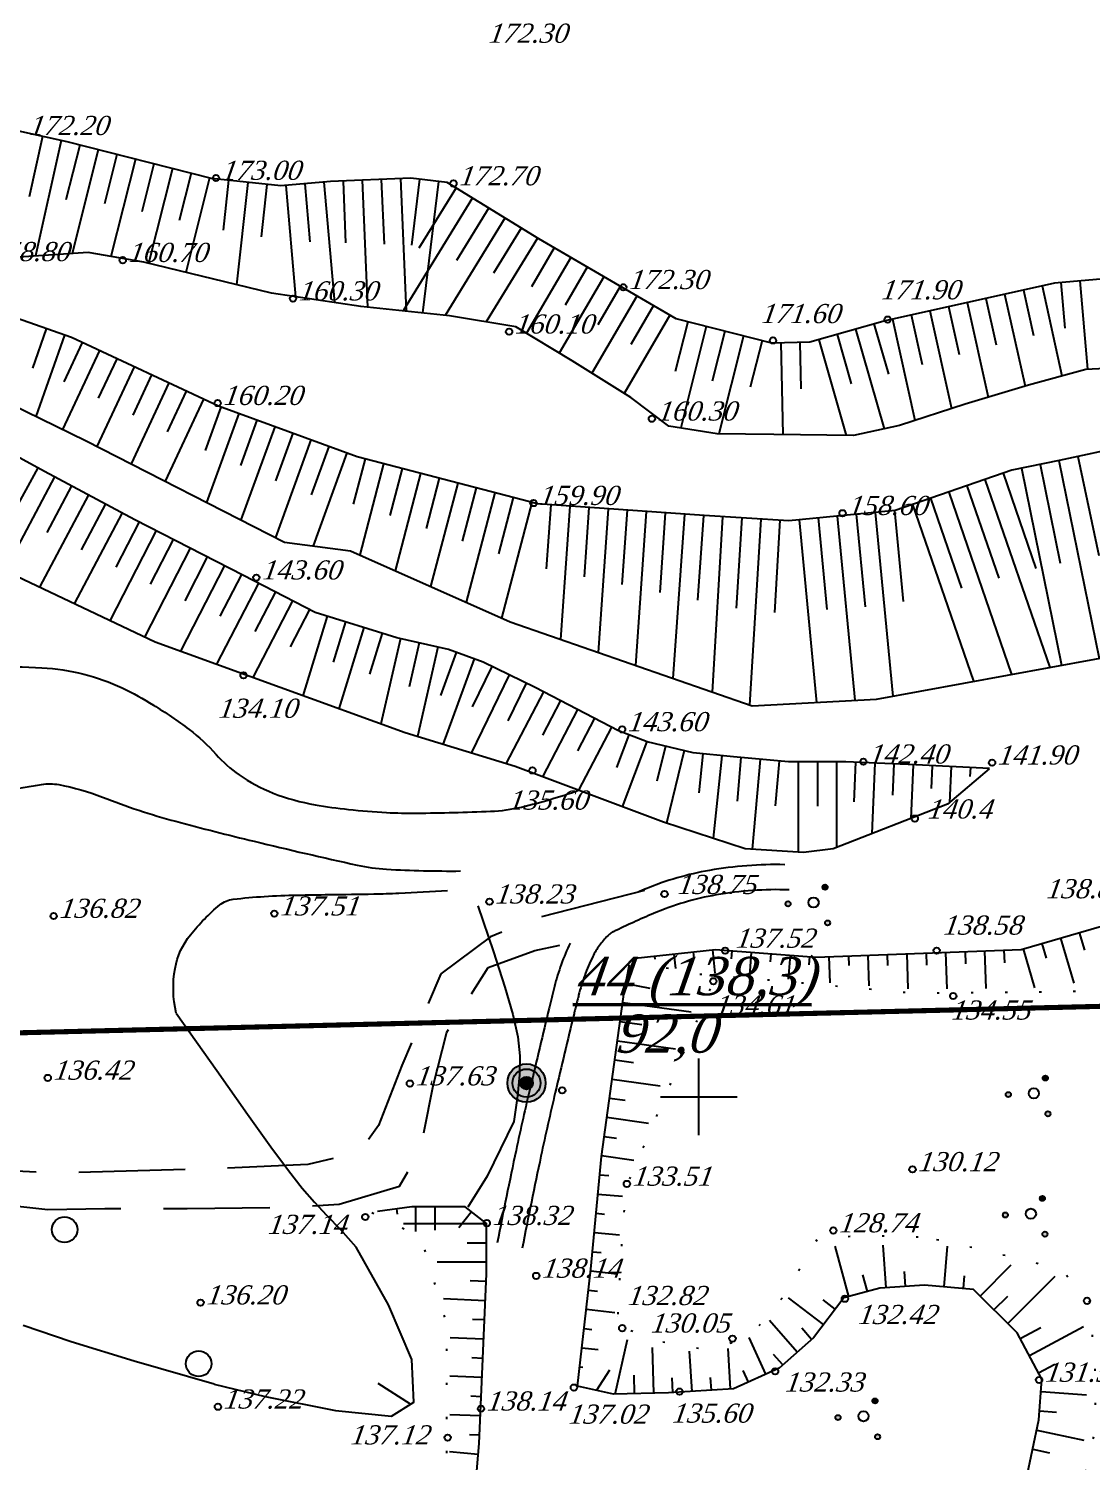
# Model space of a CAD drawing. Header units: millimetres. Extents: x 1400 to 7029, y -1119 to 1612.
# Drawn here: x 2979.1 to 3029.1, y 1395.7 to 1463 of the extents above; entities that cross this region are included whole.
import ezdxf

# ---------------------------------------------------------------- set-up
doc = ezdxf.new("R2010")
doc.units = ezdxf.units.MM
for name, pattern in [('ADOT1', [1.6, 0.1, -1.5]), ('AHIDDEN2', [3, 1.5, -1.5]), ('AHIDDEN4', [7, 5, -2]), ('AHIDDEN5', [9, 8, -1])]:
    doc.linetypes.add(name, pattern=pattern)
for name, color, linetype in [('00_Північ', 7, 'Continuous'), ('00_Північ_відмітки', 7, 'Continuous'), ('02_Горизонт_128', 7, 'Continuous'), ('CONT-MNR', 7, 'Continuous'), ('авт_дор', 7, 'Continuous'), ('Андрей', 7, 'Continuous'), ('Карьер', 7, 'Continuous'), ('кресты', 7, 'Continuous'), ('Оцифровка_2012', 7, 'Continuous'), ('ПИКЕТЫ', 7, 'Continuous'), ('РАСТИТ', 7, 'Continuous'), ('РЕЛЬЕФ', 7, 'Continuous'), ('Скважины', 7, 'Continuous'), ('СІТУАЦІЯ', 7, 'Continuous')]:
    doc.layers.add(name, color=color, linetype=linetype)
doc.styles.add('universw', font='timesi.ttf', dxfattribs={"oblique": 10})

# ---------------------------------------------------------------- blocks, each defined once
blk = doc.blocks.new('395_1')
at = {"linetype": 'Continuous'}
blk.add_hatch(color=0, dxfattribs=at).paths.add_polyline_path([(1.1, 1.2, 1), (0.7, 1.2, 1)])
h = blk.add_hatch(color=0, dxfattribs=at)
h.paths.add_polyline_path([(-1.8, -0.1, 1), (-2.2, -0.1, 1)])
h.paths.add_polyline_path([(1.3, -1.6, 1), (0.9, -1.6, 1)])
at = {"color": 0, "linetype": 'Continuous'}
for centre, radius in [((0.9, 1.2), 0.2), ((-2, -0.1), 0.2), ((0, 0), 0.4), ((1.1, -1.6), 0.2)]:
    blk.add_circle(centre, radius, dxfattribs=at)
blk = doc.blocks.new('372')
blk.add_circle((0, 0), 1)
blk = doc.blocks.new('368')
at = {"color": 0, "linetype": 'Continuous'}
blk.add_blockref('372', (0, 0), dxfattribs=at)

msp = doc.modelspace()

# ---------------------------------------------------------------- hatches: boundary and pattern name
at = {"layer": 'Скважины', "linetype": 'Continuous'}
for points in [[(3003.4503, 1413.4773, 1), (3001.6503, 1413.4773, 1)], [(3002.8503, 1413.4773, 1), (3002.2503, 1413.4773, 1)]]:
    msp.add_hatch(color=1, dxfattribs=at).paths.add_polyline_path(points)

# ---------------------------------------------------------------- linework, layer by layer
at = {"color": 6, "linetype": 'Continuous', "lineweight": 60, "flags": 128}
msp.add_lwpolyline([(3374.7034, 1362.0214, 0.24, 0.24, 0), (3263.109, 1295.3115, 0.24, 0.24, 0), (3249.1634, 1263.3117, 0.24, 0.24, 0), (3217.6097, 1221.1407, 0.24, 0.24, 0), (3221.9504, 1124.988, 0.24, 0.24, 0), (3074.2504, 1171.2569, 0.24, 0.24, 0), (2925.548, 1186.5997, 0.24, 0.24, 0), (2941.5578, 1368.4142, 0.24, 0.24, 0), (2942.8387, 1415.2605, 0, 0, 0), (3036.3911, 1417.5492, 0.24, 0.24, 0), (3140.0267, 1452.3008, 0.24, 0.24, 0), (3197.9798, 1458.7744, 0.24, 0.24, 0), (3315.7553, 1456.3401, 0.24, 0.24, 0), (3351.4513, 1474.3275, 0.24, 0.24, 0), (3374.7043, 1474.2089, 0.24, 0.24, 0)], format="xyseb", dxfattribs=at)
at = {"color": 1, "linetype": 'Continuous', "lineweight": 211, "const_width": 0.24, "flags": 128}
msp.add_lwpolyline([(2943.1308, 1414.9675), (3036.4436, 1417.2504), (3140.0917, 1452.0062), (3197.9934, 1458.474), (3315.097, 1456.064), (3363.654, 1355.4312), (3262.8726, 1295.52), (3248.9023, 1263.4635), (3217.3052, 1221.2345), (3221.6314, 1125.4023), (3074.3112, 1171.5522), (2925.8727, 1186.8678), (2941.8575, 1368.3969)], close=True, dxfattribs=at)
at = {"color": 7, "linetype": 'Continuous', "lineweight": 50, "flags": 128}
msp.add_lwpolyline([(2862.0179, 1407.2612), (2943.1308, 1414.9675), (3036.4436, 1417.2504), (3060.5707, 1424.2097), (3074.7959, 1426.7547), (3085.2969, 1431.1203), (3095.5747, 1431.1993), (3115.1996, 1437.963), (3117.8607, 1439.0468)], dxfattribs=at)
at = {"layer": '00_Північ', "linetype": 'Continuous', "flags": 128}
for points in [[(2953.341, 1465.5753), (2953.7234, 1462.418), (2954.594, 1458.5833), (2955.6047, 1457.2421), (2959.4978, 1455.3369), (2966.9256, 1451.1633), (2974.0467, 1447.4578), (2981.8454, 1443.6446), (2991.1821, 1438.8899), (2994.2789, 1438.4835), (3001.7863, 1435.1385), (3013.1605, 1431.1941), (3019.0042, 1431.5163), (3031.3144, 1433.7685)], [(3030.7967, 1443.4116), (3027.5798, 1442.7203), (3025.3661, 1442.2709), (3019.8767, 1440.375), (3014.8774, 1439.8959), (3010.9054, 1440.1354), (3003.0641, 1440.683), (2994.5958, 1442.8988), (2988.0714, 1445.2768), (2981.1632, 1448.4986), (2975.7134, 1450.4164), (2970.4171, 1452.4108), (2966.655, 1454.9103), (2963.5753, 1458.1536), (2959.3034, 1461.976), (2958.3571, 1463.359)], [(3032.3994, 1451.4912), (3027.3613, 1451.0558), (3019.4108, 1449.2924), (3015.8635, 1448.2761), (3014.0886, 1448.2395), (3009.5873, 1449.3733), (3003.1281, 1453.1403), (2998.8269, 1455.7826), (2997.1191, 1455.9902), (2993.3344, 1455.8287), (2991.0035, 1455.6212), (2987.743, 1455.9752), (2980.9613, 1457.6914), (2976.4036, 1458.7024), (2974.1744, 1459.7734), (2973.017, 1460.9445), (2972.6883, 1462.0726), (2973.0598, 1463.7006)]]:
    msp.add_lwpolyline(points, dxfattribs=at)
at = {"layer": '00_Північ_відмітки', "color": 7, "linetype": 'Continuous'}
for centre in [(2987.9542, 1455.9947), (2999.1161, 1455.7385), (2983.5718, 1452.1368), (2991.573, 1450.3302), (3007.1011, 1450.8633), (3019.5276, 1449.3462), (3001.733, 1448.7746), (3014.135, 1448.366), (2988.0338, 1445.4196), (3008.4449, 1444.6871), (3002.8781, 1440.7222), (3017.4051, 1440.2487), (2989.8525, 1437.2209), (2989.2508, 1432.6307), (3007.0445, 1430.0923), (3002.8271, 1428.1629), (3018.3826, 1428.5735), (3024.4331, 1428.5283)]:
    msp.add_circle(centre, 0.15, dxfattribs=at)
at = {"layer": '02_Горизонт_128', "color": 7, "linetype": 'Continuous'}
for p, q in [((3007.223, 1418.1558), (3008.3505, 1417.9364)), ((3007.0771, 1417.2607), (3010.2854, 1416.8165)), ((3006.9527, 1416.362), (3007.9681, 1416.2214)), ((3006.8283, 1415.4633), (3009.5571, 1415.0855)), ((3006.7038, 1414.5647), (3007.5754, 1414.444)), ((3006.5794, 1413.666), (3008.8273, 1413.3547)), ((3006.455, 1412.7673), (3007.1802, 1412.6669)), ((3006.3305, 1411.8686), (3008.2844, 1411.5981)), ((3006.2061, 1410.9699), (3006.7834, 1410.89)), ((3006.0816, 1410.0713), (3007.5919, 1409.8621)), ((3005.995, 1409.1682), (3006.4209, 1409.1281)), ((3005.91, 1408.2649), (3007.0594, 1408.1568)), ((3005.825, 1407.3617), (3006.2128, 1407.3252)), ((3005.7401, 1406.4584), (3006.917, 1406.3477)), ((3005.6551, 1405.5551), (3006.052, 1405.5178)), ((3017.6997, 1403.4513), (3017.0654, 1405.8099)), ((3019.4581, 1403.8629), (3019.3193, 1405.8617)), ((3022.1773, 1403.908), (3022.3447, 1405.8074)), ((3023.8744, 1403.4712), (3025.3298, 1404.9307)), ((3005.5686, 1404.652), (3006.7936, 1404.5126)), ((3018.574, 1403.6865), (3018.3656, 1404.4614)), ((3020.3613, 1403.9257), (3020.3127, 1404.6252)), ((3023.0901, 1403.8275), (3023.1424, 1404.4201)), ((3025.1722, 1402.1771), (3027.3979, 1404.4092)), ((3005.466, 1403.7506), (3005.8924, 1403.702)), ((3016.517, 1402.1396), (3014.8683, 1403.3916)), ((3024.5233, 1402.8242), (3025.1666, 1403.4693)), ((3005.3634, 1402.8492), (3006.6969, 1402.6974)), ((3017.0645, 1402.8606), (3016.489, 1403.2977)), ((3015.2726, 1400.8365), (3013.9684, 1402.3201)), ((3025.7527, 1401.4792), (3026.7239, 1402.0009)), ((3026.1863, 1400.672), (3028.7291, 1402.0378)), ((3005.2608, 1401.9477), (3005.6196, 1401.9069)), ((3006.7195, 1398.8569), (3007.303, 1401.4328)), ((3013.8054, 1399.8071), (3013.0226, 1401.5309)), ((3015.9526, 1401.4342), (3015.4892, 1401.9614)), ((3005.1582, 1401.0463), (3005.9115, 1400.9605)), ((3008.5296, 1398.9021), (3008.4759, 1401.0537)), ((3010.3379, 1398.9901), (3010.2177, 1400.8751)), ((3012.1449, 1399.1054), (3012.0232, 1401.0137)), ((3014.5927, 1400.2387), (3014.1649, 1400.7254)), ((3005.0556, 1400.1449), (3005.199, 1400.1285)), ((3005.8352, 1399.04), (3006.473, 1399.9979)), ((3012.981, 1399.4328), (3012.7329, 1399.9791)), ((3026.62, 1399.8647), (3027.3877, 1400.2771)), ((3007.6246, 1398.8795), (3007.6027, 1399.7555)), ((3009.4344, 1398.9325), (3009.3901, 1399.6272)), ((3011.2414, 1399.0477), (3011.2029, 1399.6523)), ((3026.7345, 1398.9894), (3028.8746, 1398.8331)), ((3026.6677, 1398.0755), (3027.4555, 1398.018)), ((3026.5338, 1397.1712), (3028.7424, 1396.6975)), ((3026.3416, 1396.2752), (3027.126, 1396.107))]:
    msp.add_line(p, q, dxfattribs=at)
at = {"layer": '02_Горизонт_128', "color": 7, "linetype": 'Continuous', "flags": 128}
for points in [[(3004.953, 1399.2434), (3005.5775, 1404.7294), (3006.0762, 1410.032), (3007.147, 1417.7652), (3007.3964, 1419.0464)], [(3008.1634, 1392.117), (3010.6848, 1391.9127), (3016.2729, 1391.5043), (3020.8387, 1392.5935), (3024.9957, 1394.0912), (3026.0328, 1394.8354), (3026.6367, 1397.6511), (3026.7771, 1399.5722), (3025.6151, 1401.7355), (3023.5585, 1403.7862), (3021.2645, 1403.9884), (3019.1508, 1403.8416), (3017.4652, 1403.3882), (3016.0389, 1401.5101), (3014.4182, 1400.0853), (3012.2788, 1399.1139), (3009.2318, 1398.9196), (3006.6386, 1398.8548), (3004.953, 1399.2434)]]:
    msp.add_lwpolyline(points, dxfattribs=at)
at = {"layer": '02_Горизонт_128', "color": 7, "linetype": 'ADOT1', "flags": 128}
for points in [[(3011.1806, 1417.8978), (3009.3285, 1413.4956), (3007.2209, 1408.583), (3006.9654, 1405.2655), (3006.8377, 1402.5221), (3006.8377, 1402.5221)], [(3020.966, 1406.2378), (3018.4376, 1406.3026), (3016.2334, 1406.173), (3014.6775, 1403.5178), (3013.4457, 1402.0282), (3012.1491, 1401.2511), (3010.7229, 1400.992), (3008.9076, 1401.3158), (3007.0924, 1401.9635), (3007.0924, 1401.9635)], [(3025.8525, 1392.0586), (3027.8766, 1392.7326), (3028.6862, 1394.485), (3029.2935, 1397.2484), (3029.2935, 1399.8096), (3029.0236, 1403.1796), (3027.6742, 1404.7298), (3022.4115, 1406.0104), (3020.7922, 1406.28)]]:
    msp.add_lwpolyline(points, dxfattribs=at)
at = {"layer": '02_Горизонт_128', "color": 7, "linetype": 'Continuous'}
for centre in [(3020.6922, 1409.4233), (3007.268, 1408.7404), (3016.9706, 1406.5496), (3003.0066, 1404.4173), (3017.5151, 1403.3419), (3028.8952, 1403.2469), (3007.051, 1401.9635), (3012.2329, 1401.4704), (3014.2363, 1399.9354), (3004.7792, 1399.1729), (3026.6452, 1399.5293), (3009.7394, 1398.9823)]:
    msp.add_circle(centre, 0.15, dxfattribs=at)
at = {"layer": 'CONT-MNR', "color": 250, "linetype": 'Continuous'}
for p, q in [((2979.7966, 1457.9497), (2979.1667, 1455.1101)), ((2981.5497, 1457.5425), (2980.897, 1454.9631)), ((2983.2947, 1457.1009), (2982.7083, 1454.7835)), ((2985.0397, 1456.6593), (2984.4696, 1454.4066)), ((2986.7847, 1456.2177), (2986.2222, 1453.995)), ((2988.5498, 1455.8876), (2988.295, 1453.5419)), ((2993.9256, 1455.854), (2994.0494, 1452.9505)), ((2995.7239, 1455.9307), (2995.854, 1452.8809)), ((2997.5197, 1455.9415), (2997.1434, 1452.8454)), ((2990.3392, 1455.6933), (2990.0719, 1453.2312)), ((2992.1309, 1455.7216), (2992.3732, 1453.0004)), ((2999.2386, 1455.5297), (2997.4957, 1452.6925)), ((3000.7723, 1454.5875), (2999.255, 1452.1176)), ((3002.306, 1453.6453), (3001.0007, 1451.5205)), ((3003.8496, 1452.7195), (3002.7823, 1450.8894)), ((3005.4045, 1451.8127), (3004.362, 1450.0252)), ((3006.9594, 1450.9059), (3005.9096, 1449.1059)), ((3025.9036, 1450.7325), (3026.3771, 1448.5976)), ((3027.6671, 1451.0822), (3027.8526, 1448.9352)), ((3008.5143, 1449.9991), (3007.4491, 1448.1728)), ((3022.389, 1449.953), (3022.8892, 1447.698)), ((3024.1463, 1450.3427), (3024.6322, 1448.1521)), ((3010.1282, 1449.237), (3009.5394, 1446.8992)), ((3018.8827, 1449.1411), (3019.5581, 1446.7836)), ((3020.6317, 1449.5632), (3021.1499, 1447.227)), ((2979.9805, 1448.9148), (2979.3262, 1447.0555)), ((3011.8737, 1448.7974), (3011.2838, 1446.4552)), ((3017.1523, 1448.6453), (3017.8148, 1446.333)), ((2981.6582, 1448.2678), (2980.7977, 1446.4227)), ((3013.6192, 1448.3578), (3013.0665, 1446.1634)), ((3015.4042, 1448.2666), (3015.4489, 1446.0975)), ((2983.2895, 1447.507), (2982.422, 1445.6469)), ((2984.9208, 1446.7462), (2984.0413, 1444.8602)), ((2986.5521, 1445.9854), (2985.6594, 1444.0711)), ((2988.1876, 1445.2345), (2987.4467, 1443.2019)), ((2989.8787, 1444.6181), (2989.1003, 1442.4823)), ((2991.5699, 1444.0017), (2990.7538, 1441.7626)), ((2993.2611, 1443.3853), (2992.4318, 1441.11)), ((2994.9628, 1442.8028), (2994.4051, 1440.6714)), ((3026.6956, 1442.5408), (3027.6368, 1437.9043)), ((3028.4575, 1442.9089), (3029.4566, 1438.2601)), ((2979.5765, 1442.3756), (2978.3717, 1440.1722)), ((2996.7042, 1442.3471), (2996.1249, 1440.1331)), ((2998.4456, 1441.8915), (2997.8287, 1439.5341)), ((3024.947, 1442.1261), (3026.4937, 1437.6478)), ((2981.1642, 1441.5277), (2980.003, 1439.3401)), ((3000.1869, 1441.4358), (2999.5326, 1438.935)), ((3023.2456, 1441.5385), (3024.7474, 1437.1902)), ((2982.7541, 1440.6838), (2981.6124, 1438.5329)), ((3001.9283, 1440.9802), (3001.2364, 1438.336)), ((3003.6885, 1440.6394), (3003.4786, 1437.6319)), ((3005.4842, 1440.514), (3005.2572, 1437.2638)), ((3007.2798, 1440.3886), (3007.0359, 1436.8956)), ((3019.841, 1440.3716), (3020.2508, 1436.0955)), ((3021.5442, 1440.9509), (3023.0011, 1436.7325)), ((2984.3454, 1439.8426), (2983.2522, 1437.7129)), ((3009.0754, 1440.2632), (3008.8146, 1436.5275)), ((3010.8711, 1440.1378), (3010.5933, 1436.1593)), ((3012.6678, 1440.0292), (3012.4119, 1435.7858)), ((3014.4645, 1439.9208), (3014.2027, 1435.579)), ((3016.2574, 1440.0282), (3016.6704, 1435.7193)), ((3018.0492, 1440.1999), (3018.4656, 1435.8547)), ((2985.9468, 1439.0205), (2984.8668, 1436.9168)), ((2987.5481, 1438.1985), (2986.489, 1436.1353)), ((2989.1494, 1437.3765), (2988.1426, 1435.4151)), ((2990.7482, 1436.5494), (2989.7883, 1434.6948)), ((2992.3468, 1435.722), (2991.4409, 1433.9718)), ((2994.0471, 1435.1435), (2993.4663, 1433.2565)), ((2995.7674, 1434.614), (2995.1736, 1432.6847)), ((2997.5081, 1434.1601), (2997.0345, 1432.0987)), ((2999.2485, 1433.7104), (2998.5035, 1431.6821)), ((3000.9207, 1433.0487), (2999.9984, 1431.1489)), ((3002.54, 1432.2627), (3001.6787, 1430.4884)), ((3004.1425, 1431.4433), (3003.2945, 1429.8141)), ((3005.7392, 1430.6123), (3004.9421, 1429.0808)), ((3007.3611, 1429.8377), (3006.7841, 1428.3076)), ((3009.078, 1429.3089), (3008.6815, 1427.6543)), ((3010.8386, 1428.9484), (3010.6422, 1427.1062)), ((3012.6291, 1428.7641), (3012.449, 1426.7184)), ((3014.4221, 1428.6063), (3014.2373, 1426.5063)), ((3016.2204, 1428.5671), (3016.2204, 1426.4786)), ((3018.02, 1428.5469), (3017.9389, 1426.6927)), ((3019.8182, 1428.4682), (3019.7545, 1427.0095)), ((3021.6164, 1428.3869), (3021.5661, 1427.3233)), ((3023.4144, 1428.3018), (3023.3945, 1427.8815))]:
    msp.add_line(p, q, dxfattribs=at)
at = {"layer": 'CONT-MNR', "linetype": 'Continuous'}
for p, q in [((2980.6752, 1457.7548), (2979.4724, 1452.3325)), ((2982.4222, 1457.3217), (2981.1885, 1452.4464)), ((2984.1672, 1456.8801), (2983.0107, 1452.31)), ((2985.9122, 1456.4385), (2984.785, 1451.9841)), ((2987.6572, 1455.9969), (2986.5345, 1451.5606)), ((2994.8247, 1455.8923), (2995.0793, 1449.9258)), ((2996.6231, 1455.969), (2996.889, 1449.7365)), ((2989.4445, 1455.7905), (2988.9224, 1450.9826)), ((2991.2344, 1455.6417), (2991.6998, 1450.4156)), ((2993.0273, 1455.8014), (2993.5312, 1450.1427)), ((2998.4131, 1455.8329), (2997.6623, 1449.6556)), ((3000.0055, 1455.0586), (2996.7452, 1449.7515)), ((3001.5392, 1454.1164), (2998.7302, 1449.5439)), ((3003.0729, 1453.1742), (3000.6536, 1449.2361)), ((3004.627, 1452.2661), (3002.5484, 1448.702)), ((3006.1819, 1451.3593), (3004.0906, 1447.7734)), ((3028.5637, 1451.1597), (3028.9223, 1447.0108)), ((3025.025, 1450.5376), (3025.9824, 1446.2207)), ((3026.7823, 1450.9274), (3027.7197, 1446.7009)), ((3007.7368, 1450.4525), (3005.6219, 1446.8261)), ((3023.2677, 1450.1479), (3024.2537, 1445.7023)), ((3009.2917, 1449.5457), (3007.1461, 1445.8667)), ((3019.7531, 1449.3684), (3020.808, 1444.6122)), ((3021.5104, 1449.7581), (3022.5281, 1445.1693)), ((2980.8294, 1448.6161), (2979.486, 1444.7982)), ((3011.0009, 1449.0172), (3009.8013, 1444.2542)), ((3012.7464, 1448.5776), (3011.5888, 1443.9816)), ((3018.0175, 1448.8932), (3019.3576, 1444.2161)), ((2982.4738, 1447.8874), (2980.7459, 1444.1822)), ((3014.5044, 1448.2481), (3014.5932, 1443.9406)), ((3016.2871, 1448.3975), (3017.5757, 1443.9)), ((2984.1052, 1447.1266), (2982.3592, 1443.3829)), ((2985.7365, 1446.3658), (2983.9642, 1442.5656)), ((2987.3678, 1445.605), (2985.5691, 1441.7483)), ((2989.0331, 1444.9263), (2987.5139, 1440.7579)), ((2990.7243, 1444.3099), (2989.1298, 1439.935)), ((2992.4155, 1443.6935), (2990.7457, 1439.1121)), ((2994.1067, 1443.0771), (2992.5167, 1438.7147)), ((2995.8335, 1442.575), (2994.7124, 1438.2903)), ((3027.5776, 1442.7198), (3029.4634, 1433.4298)), ((2980.3693, 1441.9497), (2978.0274, 1437.5379)), ((2997.5749, 1442.1193), (2996.3787, 1437.5479)), ((3024.0963, 1441.8323), (3027.1448, 1433.0056)), ((3025.8136, 1442.3617), (3027.6925, 1433.1058)), ((2981.9592, 1441.1058), (2979.6562, 1436.7673)), ((2999.3163, 1441.6636), (2998.045, 1436.8055)), ((3001.0576, 1441.208), (2999.7113, 1436.063)), ((3022.3949, 1441.2447), (3025.3537, 1432.678)), ((3002.799, 1440.7523), (3001.3777, 1435.3206)), ((3004.5864, 1440.5767), (3004.1494, 1434.319)), ((3006.382, 1440.4513), (3005.9111, 1433.7081)), ((3020.6935, 1440.6571), (3023.5625, 1432.3503)), ((2983.5491, 1440.2618), (2981.2851, 1435.9967)), ((3008.1776, 1440.3259), (3007.6729, 1433.0972)), ((3009.9732, 1440.2005), (3009.4346, 1432.4862)), ((3011.7694, 1440.0833), (3011.2728, 1431.8488)), ((3013.5661, 1439.975), (3013.0391, 1431.2362)), ((3015.3615, 1439.9423), (3016.1839, 1431.3608)), ((3017.1533, 1440.114), (3017.9826, 1431.46)), ((3018.9451, 1440.2857), (3019.772, 1431.6568)), ((2985.1461, 1439.4315), (2982.9729, 1435.1982)), ((2986.7474, 1438.6095), (2984.6009, 1434.428)), ((2988.3488, 1437.7875), (2986.2828, 1433.7629)), ((2989.9489, 1436.9631), (2987.9751, 1433.1495)), ((2991.5475, 1436.1357), (2989.6817, 1432.5308)), ((2993.1869, 1435.4082), (2992.0384, 1431.6766)), ((2994.9072, 1434.8788), (2993.7327, 1431.0625)), ((2996.6309, 1434.3616), (2995.7084, 1430.3463)), ((2998.3852, 1433.9586), (2997.4201, 1429.7577)), ((3000.0933, 1433.4001), (2998.6201, 1429.3891)), ((3001.7303, 1432.6557), (2999.9468, 1428.9816)), ((3003.3442, 1431.8588), (3001.5847, 1428.4784)), ((3004.9409, 1431.0278), (3003.2957, 1427.867)), ((3006.5375, 1430.1968), (3004.9941, 1427.2314)), ((3008.2032, 1429.5201), (3007.0499, 1426.462)), ((3009.9532, 1429.0991), (3009.136, 1425.6889)), ((3011.7335, 1428.853), (3011.3207, 1424.9803)), ((3013.5256, 1428.6852), (3013.1543, 1424.4673)), ((3015.3204, 1428.5671), (3015.3204, 1424.3203)), ((3017.1204, 1428.5671), (3017.1204, 1424.5521)), ((3018.9191, 1428.5076), (3018.7743, 1425.1946)), ((3020.7174, 1428.4289), (3020.6071, 1425.9067)), ((3022.5154, 1428.3443), (3022.4357, 1426.6606)), ((3024.3134, 1428.2593), (3024.3135, 1428.2617))]:
    msp.add_line(p, q, dxfattribs=at)
at = {"layer": 'CONT-MNR', "linetype": 'Continuous', "flags": 128}
msp.add_lwpolyline([(3030.9489, 1447.1057), (3028.8355, 1447.0067), (3026.1376, 1446.2672), (3023.1738, 1445.3784), (3020.081, 1444.3767), (3017.9137, 1443.8954), (3014.1826, 1443.9462), (3011.5186, 1443.9825), (3009.2463, 1444.3419), (3007.447, 1445.6774), (3004.6951, 1447.4094), (3002.0467, 1449.0041), (2998.9338, 1449.5226), (2994.7702, 1449.9581), (2990.5683, 1450.5842), (2984.5687, 1452.0365), (2981.9466, 1452.4968), (2978.446, 1452.2643)], dxfattribs=at)
at = {"layer": 'CONT-MNR', "color": 30, "linetype": 'Continuous', "flags": 128}
for points in [[(2977.2899, 1432.9831, -0.0299896), (2979.7744, 1432.992, -0.0478036), (2981.7381, 1432.6914, -0.049417), (2983.5461, 1432.0392, -0.0275754), (2985.0131, 1431.2376, -0.0226891), (2986.6888, 1430.0898, -0.0498758), (2987.9568, 1428.9189, 0.0596573), (2989.0368, 1427.9598, 0.0579639), (2990.6431, 1427.1007, 0.0516561), (2992.6105, 1426.5517, 0.0152429), (2994.1859, 1426.3322, 0.0135479), (2995.9697, 1426.1876, 0.0163949), (2997.3894, 1426.1579, 0.0066969), (3000.864, 1426.2455, 0.0489705), (3002.3223, 1426.4457, 0.0258386), (3004.9941, 1427.2314)], [(2967.5499, 1421.2891, -0.0621977), (2967.9027, 1423.3525, -0.1561356), (2968.3855, 1424.0532, -0.0741334), (2970.4488, 1425.2065, -0.0353296), (2975.1801, 1426.6239, -0.0149434), (2979.7562, 1427.5065, -0.0864734), (2980.5673, 1427.4969, -0.0474048), (2982.6209, 1426.9084, 0.0278886), (2986.0649, 1425.7744, 0.0063192), (2989.7534, 1424.8338, 0.0048369), (2994.5985, 1423.7128, 0.0403857), (2995.9709, 1423.5236, 0.0160787), (2999.4449, 1423.4399)], [(2986.0882, 1416.7683, -0.1035331), (2986.032, 1418.8623, -0.1252451), (2986.7553, 1420.4451, -0.04966), (2988.1377, 1421.8505, -0.1467988), (2988.7629, 1422.117, -0.0120094), (2990.2242, 1422.245, -0.0113565), (2991.7742, 1422.3081, -0.0013172), (2993.2798, 1422.3311, 0.0009498), (2995.3677, 1422.3615, 0.0079528), (2996.5527, 1422.3999, 0.0041082), (2998.844, 1422.5295)]]:
    msp.add_lwpolyline(points, format="xyb", dxfattribs=at)
for points in [[(3000.2614, 1421.8048), (3000.9942, 1419.6478), (3001.5384, 1417.9827), (3001.9138, 1416.6908), (3002.1404, 1415.6533), (3002.2379, 1414.7515), (3002.2262, 1413.8667), (3002.1251, 1412.8802), (3001.9545, 1411.6731)], [(2986.0882, 1416.7683), (2987.987, 1414.0676), (2989.4382, 1412.0135), (2990.5323, 1410.4869), (2991.36, 1409.3682), (2992.0118, 1408.5384), (2992.5783, 1407.878), (2993.1501, 1407.2677), (2993.8178, 1406.5883)]]:
    msp.add_lwpolyline(points, dxfattribs=at)
for points, elevation in [([(3001.9545, 1411.6731), (3000.705, 1409.1098), (2999.7879, 1407.6436)], 41.4), ([(2987.8702, 1399.3262), (2990.2603, 1398.747), (2993.5787, 1398.0925), (2996.1986, 1397.8307), (2997.2465, 1398.4852), (2997.1592, 1400.4921), (2996.0676, 1403.0662), (2994.5393, 1405.7712), (2993.8178, 1406.5883)], 41.1), ([(2997.0955, 1398.3909), (2995.5831, 1399.3579)], 41.1)]:
    msp.add_lwpolyline(points, dxfattribs=dict(at, elevation=elevation))
at = {"layer": 'CONT-MNR', "color": 30, "linetype": 'Continuous', "elevation": 41.1}
msp.add_lwpolyline([(2987.8702, 1399.3262), (2984.1043, 1400.409), (2981.1457, 1401.328), (2978.885, 1402.0923)], dxfattribs=at)
at = {"layer": 'авт_дор', "color": 7, "linetype": 'AHIDDEN5'}
for points in [[(3007.8004, 1422.4508, -0.0022656), (3008.1512, 1422.5979, -0.0550851), (3011.151, 1423.4688, -0.0484934), (3014.6867, 1423.7366)], [(3002.349, 1405.7267, -0.0040453), (3003.2289, 1410.0377, -0.0057951), (3003.9022, 1413.0344, -0.0007961), (3004.7828, 1416.7257, -0.0033313), (3005.0005, 1417.6062, -0.0517351), (3005.6686, 1419.4223, -0.0838834), (3006.3682, 1420.3956, -0.081997), (3006.6367, 1420.5859, -0.0129288), (3008.524, 1421.4448, -0.0572421), (3011.4719, 1422.3144, -0.0512694), (3014.8927, 1422.5544)], [(3001.1753, 1405.9761, -0.0039999), (3002.0602, 1410.3099, -0.0057746), (3002.7317, 1413.2993, -0.0008166), (3003.6127, 1416.993, -0.0029451), (3003.8647, 1418.0154, -0.0503976), (3004.6048, 1420.054, -0.0814783)]]:
    msp.add_lwpolyline(points, format="xyb", dxfattribs=at)
at = {"layer": 'Андрей', "linetype": 'Continuous', "flags": 128}
msp.add_lwpolyline([(3024.2909, 1428.2424), (3022.342, 1426.5807), (3016.9578, 1424.4889), (3015.5724, 1424.3032), (3012.8356, 1424.4889), (3008.9837, 1425.7383), (3002.0168, 1428.3457), (2996.844, 1429.9347), (2985.1025, 1434.1907), (2977.6482, 1437.7173), (2957.0173, 1448.4959), (2950.4633, 1451.9188), (2946.3612, 1454.664), (2942.8564, 1458.2242), (2941.6696, 1460.9031), (2941.4513, 1462.9511), (2941.9899, 1467.9864)], dxfattribs=at)
at = {"layer": 'Карьер', "color": 7, "linetype": 'Continuous'}
for p, q in [((3027.6543, 1420.2899), (3028.2737, 1418.176)), ((3028.5318, 1420.547), (3028.7747, 1419.7179)), ((3009.4748, 1419.5392), (3009.5467, 1418.8648)), ((3010.384, 1419.6361), (3010.4169, 1419.3275)), ((3011.2933, 1419.733), (3011.4095, 1418.6418)), ((3012.2048, 1419.6893), (3012.1774, 1419.3212)), ((3013.1166, 1419.6214), (3013.0339, 1418.5092)), ((3014.0285, 1419.5536), (3014.0007, 1419.1802)), ((3019.5068, 1419.5187), (3019.5257, 1419.0027)), ((3020.4205, 1419.5522), (3020.4812, 1417.8985)), ((3021.3343, 1419.5857), (3021.3551, 1419.0186)), ((3022.2481, 1419.6188), (3022.3103, 1417.8968)), ((3023.1619, 1419.6518), (3023.1829, 1419.071)), ((3024.0757, 1419.6848), (3024.1394, 1417.9217)), ((3024.9895, 1419.7178), (3025.011, 1419.1233)), ((3025.8993, 1419.7756), (3026.433, 1417.9542)), ((3026.7768, 1420.0327), (3026.9764, 1419.3516)), ((3008.5655, 1419.4423), (3008.5806, 1419.3013)), ((3014.9404, 1419.4858), (3014.8564, 1418.3567)), ((3015.8523, 1419.4179), (3015.8239, 1419.0369)), ((3016.7654, 1419.4182), (3016.8105, 1418.1878)), ((3017.6792, 1419.4517), (3017.6955, 1419.0063)), ((3018.593, 1419.4852), (3018.6458, 1418.0431))]:
    msp.add_line(p, q, dxfattribs=at)
at = {"layer": 'Карьер', "color": 7, "linetype": 'Continuous', "flags": 128}
msp.add_lwpolyline([(3007.6563, 1419.3455), (3011.4262, 1419.7472), (3016.1512, 1419.3957), (3021.6302, 1419.5965), (3025.8023, 1419.7472), (3029.5723, 1420.8519), (3031.985, 1422.6094), (3033.8951, 1423.6136), (3035.956, 1423.0111), (3036.6095, 1420.7514), (3036.4587, 1418.3914), (3035.5036, 1416.1318)], dxfattribs=at)
at = {"layer": 'Карьер', "color": 7, "linetype": 'ADOT1', "flags": 128}
msp.add_lwpolyline([(3035.3325, 1415.9577), (3033.9454, 1417.5378), (3032.7893, 1418.3412), (3029.8236, 1417.7888), (3020.7757, 1417.6884), (3014.7438, 1418.2408), (3010.5717, 1418.5923), (3006.9526, 1419.2952)], dxfattribs=at)
at = {"layer": 'Карьер', "color": 7, "linetype": 'Continuous'}
for centre in [(3020.8003, 1425.9045), (3009.0373, 1422.3585), (3011.8844, 1419.6994), (3021.8285, 1419.6994), (3011.3334, 1418.2615), (3022.6062, 1417.5662)]:
    msp.add_circle(centre, 0.15, dxfattribs=at)
at = {"layer": 'кресты', "color": 3, "linetype": 'Continuous'}
for p, q in [((3010.6513, 1411.0275), (3010.6513, 1414.6275)), ((3008.8513, 1412.8275), (3012.4513, 1412.8275))]:
    msp.add_line(p, q, dxfattribs=at)
at = {"layer": 'Оцифровка_2012', "linetype": 'Continuous', "flags": 128}
msp.add_lwpolyline([(3024.3134, 1428.2593), (3020.843, 1428.4234), (3017.5573, 1428.5671), (3014.8672, 1428.5671), (3012.2729, 1428.7955), (3010.3769, 1428.9976), (3008.2154, 1429.5155), (3006.8756, 1430.0208), (3002.9593, 1432.0592), (3000.5184, 1433.244), (2998.8865, 1433.8434), (2996.4596, 1434.401), (2992.61, 1435.5858), (2989.2524, 1437.3236), (2984.1475, 1439.9442), (2979.8934, 1442.2023), (2976.0438, 1444.3071)], dxfattribs=at)
at = {"layer": 'ПИКЕТЫ', "color": 7, "linetype": 'Continuous'}
for centre in [(2990.6969, 1421.4366), (3000.8106, 1421.997), (2980.3237, 1421.325), (2980.0469, 1413.7199), (2997.0708, 1413.4533), (3004.2283, 1413.1335), (2994.9707, 1407.1877), (3000.6842, 1406.896), (2987.23, 1403.1632), (2988.0462, 1398.271), (3000.4101, 1398.1781), (2998.8427, 1396.8207)]:
    msp.add_circle(centre, 0.15, dxfattribs=at)
at = {"layer": 'РЕЛЬЕФ', "color": 7, "linetype": 'Continuous'}
for p, q in [((2996.4373, 1407.5639), (2996.4681, 1407.3247)), ((2997.3348, 1407.6575), (2997.3348, 1406.4984)), ((2998.2383, 1407.6575), (2998.2383, 1406.5668)), ((2999.1418, 1407.6575), (2999.1418, 1407.6305)), ((2999.9656, 1407.4278), (2999.3691, 1406.6714)), ((3000.6684, 1406.8651), (2996.7629, 1406.8651)), ((3000.6684, 1405.9616), (2999.7676, 1405.9616)), ((3000.6684, 1405.0581), (2998.3524, 1405.0581)), ((3000.6526, 1404.155), (2999.907, 1404.1871)), ((3000.6136, 1403.2523), (2998.6553, 1403.3368)), ((3000.5746, 1402.3496), (3000.0147, 1402.3738)), ((3000.5357, 1401.447), (2998.96, 1401.515)), ((3000.4967, 1400.5443), (2999.9832, 1400.5665)), ((3000.4578, 1399.6417), (2998.9522, 1399.7067)), ((3000.4188, 1398.739), (2999.9287, 1398.7602)), ((3000.3799, 1397.8364), (2998.9444, 1397.8983)), ((3000.3409, 1396.9337), (2999.8741, 1396.9538)), ((3000.2801, 1396.0325), (2998.9345, 1396.1479))]:
    msp.add_line(p, q, dxfattribs=at)
at = {"layer": 'РЕЛЬЕФ', "color": 7, "linetype": 'ADOT1', "flags": 128}
msp.add_lwpolyline([(2995.2796, 1407.3962), (2997.5816, 1406.2464), (2998.7849, 1402.1698), (2998.7849, 1394.6438), (2998.1048, 1385.968), (2996.9582, 1374.9903), (2996.5887, 1369.0389), (2994.5175, 1349.8333), (2993.8096, 1338.4002), (2993.5538, 1328.33), (2993.0309, 1320.2048), (2992.0912, 1306.8891), (2991.3663, 1296.4257), (2990.7732, 1285.674), (2989.3813, 1269.2755), (2988.8228, 1263.0873), (2988.1689, 1254.0864), (2987.4024, 1245.6), (2986.741, 1235.062), (2986.2899, 1229.6548), (2986.6846, 1228.0214)], dxfattribs=at)
at = {"layer": 'РЕЛЬЕФ', "color": 7, "linetype": 'Continuous', "flags": 128}
msp.add_lwpolyline([(2992.6589, 1297.9985), (2993.2994, 1304.6099), (2993.6743, 1310.4561), (2994.1013, 1318.4538), (2994.492, 1323.6995), (2995.0801, 1333.225), (2995.459, 1337.7821), (2995.8791, 1343.6988), (2996.7309, 1350.9856), (2997.1276, 1355.9725), (2997.5573, 1363.6187), (2998.8831, 1381.419), (2999.7259, 1389.5727), (3000.3241, 1396.5454), (3000.6684, 1404.5217), (3000.6684, 1406.8735), (2999.6743, 1407.6575), (2997.1631, 1407.6575), (2995.5412, 1407.4484)], dxfattribs=at)
at = {"layer": 'Скважины', "color": 0, "linetype": 'Continuous', "lineweight": 50}
msp.add_line((3004.7236, 1417.1609), (3015.9427, 1417.159), dxfattribs=at)
at = {"layer": 'Скважины', "color": 0, "linetype": 'Continuous'}
for radius in [0.9, 0.66, 0.3]:
    msp.add_circle((3002.5503, 1413.4773), radius, dxfattribs=at)
at = {"layer": 'Скважины', "color": 7, "linetype": 'Continuous'}
for centre in [(3002.5552, 1413.437), (3002.6294, 1413.3698), (3002.6803, 1413.4521)]:
    msp.add_circle(centre, 0.15, dxfattribs=at)
at = {"layer": 'Скважины', "color": 7}
for centre in [(3002.5552, 1413.437), (3002.6294, 1413.3698), (3002.6828, 1413.3951)]:
    msp.add_circle(centre, 0.15, dxfattribs=at)
at = {"layer": 'СІТУАЦІЯ', "color": 7, "linetype": 'AHIDDEN4', "flags": 128}
for points in [[(3008.0915, 1422.5256), (3002.8859, 1421.188), (3000.8532, 1420.3458), (2998.5231, 1418.612), (2996.6887, 1414.3021), (2995.598, 1411.4784), (2994.7057, 1410.2399), (2992.2764, 1409.6455), (2987.7153, 1409.4473), (2980.3587, 1409.2407), (2974.8061, 1409.5379), (2972.9221, 1409.6865)], [(2945.5034, 1342.4319), (2944.5118, 1344.1658), (2944.2639, 1349.5655), (2944.4134, 1361.3329), (2944.4105, 1372.9497), (2944.6088, 1379.0925), (2945.008, 1385.5137), (2945.7021, 1389.7741), (2945.4542, 1392.4492), (2943.9173, 1396.5609), (2942.3753, 1402.3362), (2942.3753, 1402.7325), (2945.2012, 1402.7325), (2949.3656, 1402.5343), (2951.7949, 1402.683), (2953.6293, 1402.8811), (2959.5016, 1404.323), (2963.3686, 1405.1156), (2967.2852, 1406.0569), (2969.5162, 1407.1467), (2971.8959, 1407.7907), (2974.226, 1407.9889), (2976.8536, 1407.8898), (2980.0544, 1407.5397), (2982.7316, 1407.5892), (2986.5986, 1407.5892), (2991.4076, 1407.6388), (2993.7377, 1407.7874), (2996.581, 1408.6407), (2997.5725, 1410.3745), (2998.1675, 1413.3469), (2998.812, 1415.8733), (3000.7541, 1418.9092), (3002.9355, 1419.7018), (3004.5915, 1420.059)]]:
    msp.add_lwpolyline(points, dxfattribs=at)

# ---------------------------------------------------------------- block references
at = {"layer": 'РАСТИТ', "color": 7, "linetype": 'AHIDDEN2', "xscale": 0.6, "yscale": 0.6, "zscale": 0.6}
for p in [(3016.0446, 1421.9583), (3026.3966, 1412.9938), (3026.2585, 1407.3392), (3018.391, 1397.823)]:
    msp.add_blockref('395_1', p, dxfattribs=at)
at = {"layer": 'РАСТИТ', "color": 7, "linetype": 'Continuous', "xscale": 0.6, "yscale": 0.6, "zscale": 0.6}
for p in [(2980.8397, 1406.5909), (2987.1397, 1400.2909)]:
    msp.add_blockref('368', p, dxfattribs=at)

# ---------------------------------------------------------------- texts
at = {"layer": '00_Північ_відмітки', "color": 7, "linetype": 'Continuous', "style": 'universw', "oblique": 10}
for s, p in [('172.30', (3000.7552, 1462.3479)), ('172.20', (2979.1822, 1458.0146)), ('173.00', (2988.2228, 1455.908)), ('172.70', (2999.3846, 1455.6518)), ('158.80', (2977.3457, 1452.0899)), ('160.70', (2983.8403, 1452.0501)), ('160.30', (2991.8416, 1450.2435)), ('172.30', (3007.3696, 1450.7766)), ('171.90', (3019.2142, 1450.2954)), ('171.60', (3013.5765, 1449.1791)), ('160.10', (3002.0015, 1448.688)), ('160.20', (2988.3024, 1445.333)), ('160.30', (3008.7134, 1444.6004)), ('159.90', (3003.1466, 1440.6355)), ('158.60', (3017.6736, 1440.162)), ('143.60', (2990.121, 1437.1342)), ('134.10', (2988.0558, 1430.6358)), ('143.60', (3007.313, 1430.0056)), ('142.40', (3018.6512, 1428.4868)), ('141.90', (3024.7016, 1428.4416)), ('135.60', (3001.7121, 1426.3217))]:
    msp.add_text(s, height=0.9, dxfattribs=at).set_placement(p)
at = {"layer": '02_Горизонт_128', "color": 7, "linetype": 'Continuous', "style": 'universw', "oblique": 10}
for s, p in [('130.12', (3020.9608, 1409.3366)), ('133.51', (3007.5365, 1408.6537)), ('128.74', (3017.2391, 1406.4629)), ('138.14', (3003.2751, 1404.3306)), ('132.82', (3007.2913, 1403.0462)), ('130.05', (3008.3872, 1401.7562)), ('132.42', (3018.1252, 1402.1543)), ('131.58', (3026.9137, 1399.4427)), ('132.33', (3014.6946, 1398.9815)), ('137.02', (3004.515, 1397.4725)), ('135.60', (3009.3856, 1397.5212))]:
    msp.add_text(s, height=0.9, dxfattribs=at).set_placement(p)
at = {"layer": 'Карьер', "color": 7, "linetype": 'Continuous', "style": 'universw', "oblique": 10}
for s, p in [('140.4', (3021.4003, 1425.9045)), ('138.75', (3009.6373, 1422.3585)), ('138.88', (3026.9763, 1422.1579)), ('138.58', (3022.129, 1420.448)), ('137.52', (3012.3752, 1419.8339)), ('134.61', (3011.4247, 1416.6991)), ('134.55', (3022.5092, 1416.4583))]:
    msp.add_text(s, height=0.9, dxfattribs=at).set_placement(p)
at = {"layer": 'ПИКЕТЫ', "color": 7, "linetype": 'Continuous', "style": 'universw', "oblique": 10}
for s, p in [('137.51', (2990.9654, 1421.35)), ('138.23', (3001.0792, 1421.9103)), ('136.82', (2980.5922, 1421.2383)), ('136.42', (2980.3155, 1413.6333)), ('137.63', (2997.3393, 1413.3667)), ('138.32', (3000.9528, 1406.8093)), ('137.14', (2990.3868, 1406.3901)), ('136.20', (2987.4985, 1403.0766)), ('137.22', (2988.3148, 1398.1843)), ('138.14', (3000.6786, 1398.0914)), ('137.12', (2994.2625, 1396.4989))]:
    msp.add_text(s, height=0.9, dxfattribs=at).set_placement(p)
at = {"layer": 'Скважины', "color": 7, "style": 'universw', "oblique": 10}
for s, p in [('44 (138,3)', (3004.873, 1417.6046)), ('92,0', (3006.7346, 1414.9039))]:
    msp.add_text(s, height=1.8, dxfattribs=at).set_placement(p)

doc.saveas('drawing.dxf')
